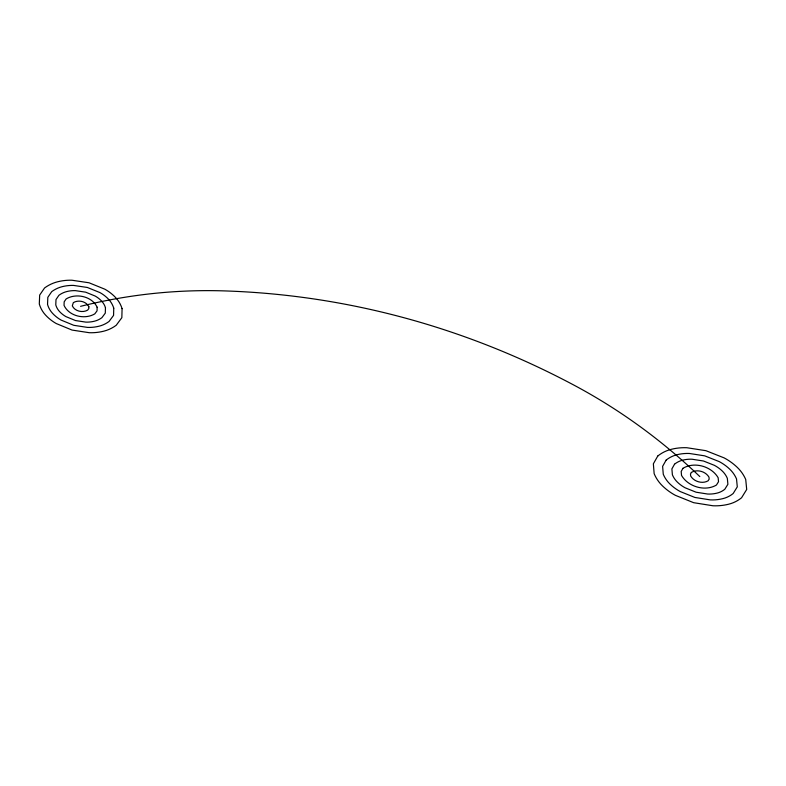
<?xml version="1.0" encoding="UTF-8"?>
<svg xmlns="http://www.w3.org/2000/svg" width="786" height="786" viewBox="0 0 786 786"><rect width="100%" height="100%" fill="white"/><g stroke="black" fill="none" stroke-linecap="round" stroke-linejoin="round"><path stroke-width="1.18" d="M80.585 306.324A604.974 558.384 -79.7 0 1 224.619 290.908A1041.499 902.564 -86.6 0 1 573.23 384.747A616.42 570.528 -89.4 0 1 699.815 476.571M122.076 308.633L121.85 317.672L116.23 325.257A32.599 30.182 -34.1 0 1 103.772 331.181A50.844 46.954 -33.3 0 1 89.329 332.714L72.057 330.071L56.228 323.537A50.815 46.816 -33.5 0 1 45.529 315.058A32.54 29.956 -34.7 0 1 39.3 304.025L39.673 295.074L44.566 287.971A34.731 32.01 -36.2 0 1 57.673 281.771A51.424 47.494 -37 0 1 71.929 280.229L89.034 282.783L104.823 289.189A51.454 47.641 -36.9 0 1 115.64 297.589A32.747 30.349 -35.6 0 1 122.076 308.633M113.754 308.171L113.567 315.392L109.067 321.454A26.085 24.14 -34.3 0 1 99.115 326.19A40.715 37.6 -33.6 0 1 87.57 327.418L73.766 325.306L61.112 320.089A40.695 37.512 -33.8 0 1 52.534 313.309A26.046 23.993 -34.8 0 1 47.543 304.487L47.828 297.314L51.738 291.626A27.775 25.614 -36 0 1 62.232 286.654A41.088 37.954 -36.7 0 1 73.648 285.426L87.354 287.47L99.979 292.608A41.108 38.042 -36.5 0 1 108.625 299.338A26.184 24.248 -35.5 0 1 113.754 308.171M105.452 307.709L105.295 313.123L101.925 317.652A19.571 18.098 -34.5 0 1 94.458 321.199A30.575 28.237 -34 0 1 85.821 322.122L75.476 320.55L65.985 316.64A30.556 28.188 -34.1 0 1 59.549 311.561A19.552 18.019 -34.9 0 1 55.786 304.948L55.993 299.564L58.921 295.281A20.819 19.208 -35.8 0 1 66.8 291.557A30.782 28.434 -36.3 0 1 75.377 290.633L85.664 292.176L95.135 296.037A30.792 28.483 -36.2 0 1 101.61 301.087A19.621 18.166 -35.4 0 1 105.452 307.709M97.15 307.247L97.042 310.853L94.792 313.869C84.849 319.843 69.021 316.277 64.039 305.4L64.177 301.814L66.122 298.955C76.114 292.824 92.07 296.302 97.15 307.247M88.867 306.786L88.808 308.584L87.678 310.097C82.707 313.074 74.798 311.295 72.312 305.862L73.344 302.639C78.335 299.564 86.322 301.303 88.867 306.786M682.946 468.318L681.187 471.443L681.521 475.402C688.035 486.76 705.091 491.83 716.449 485.021L718.522 481.71L718.149 477.741C711.527 466.324 694.343 461.323 682.946 468.318M691.366 472.435L690.491 474.007L690.668 475.982C693.92 481.661 702.438 484.186 708.127 480.786L709.159 479.136L708.982 477.151C705.671 471.443 697.064 468.937 691.366 472.435M674.535 464.202L671.892 468.888L672.394 474.823A21.242 20.072 32.8 0 0 677.404 482.152A33.238 31.352 32.1 0 0 685.166 487.811L696.121 492.213L707.705 494.04A33.297 31.371 32.4 0 0 717.078 493.107A21.34 20.092 33.5 0 0 724.8 489.265L727.895 484.284L727.335 478.32A21.399 20.171 34.7 0 0 722.226 470.981A33.543 31.676 35.4 0 0 714.425 465.351L703.49 461.009L691.985 459.221A33.474 31.666 35.2 0 0 682.69 460.164A22.627 21.399 34.1 0 0 674.535 464.202M666.145 460.095L662.618 466.344L663.266 474.243A28.286 26.744 32.5 0 0 669.937 484.019A44.252 41.737 31.6 0 0 680.273 491.574L694.883 497.45L710.348 499.896A44.36 41.766 32 0 0 722.855 498.648A28.453 26.783 33.5 0 0 733.171 493.51L737.288 486.868L736.521 478.91A28.561 26.921 35 0 0 729.693 469.124A44.792 42.306 36 0 0 719.278 461.628L704.718 455.851L689.391 453.473A44.684 42.277 35.7 0 0 677.011 454.721A30.163 28.551 34.3 0 0 666.145 460.095M657.784 456.008L653.363 463.799L654.149 473.663A35.311 33.405 32.2 0 0 662.47 485.886A55.226 52.082 31.1 0 0 675.37 495.327L693.635 502.686L712.99 505.771A55.393 52.122 31.6 0 0 728.661 504.209A35.586 33.464 33.4 0 0 741.562 497.774L746.7 489.462L745.727 479.489A35.753 33.67 35.3 0 0 737.16 467.257A56.081 52.967 36.6 0 0 724.142 457.894L705.936 450.692L686.807 447.725A55.904 52.937 36.2 0 0 671.352 449.297A37.689 35.714 34.4 0 0 657.784 456.008"/></g></svg>
